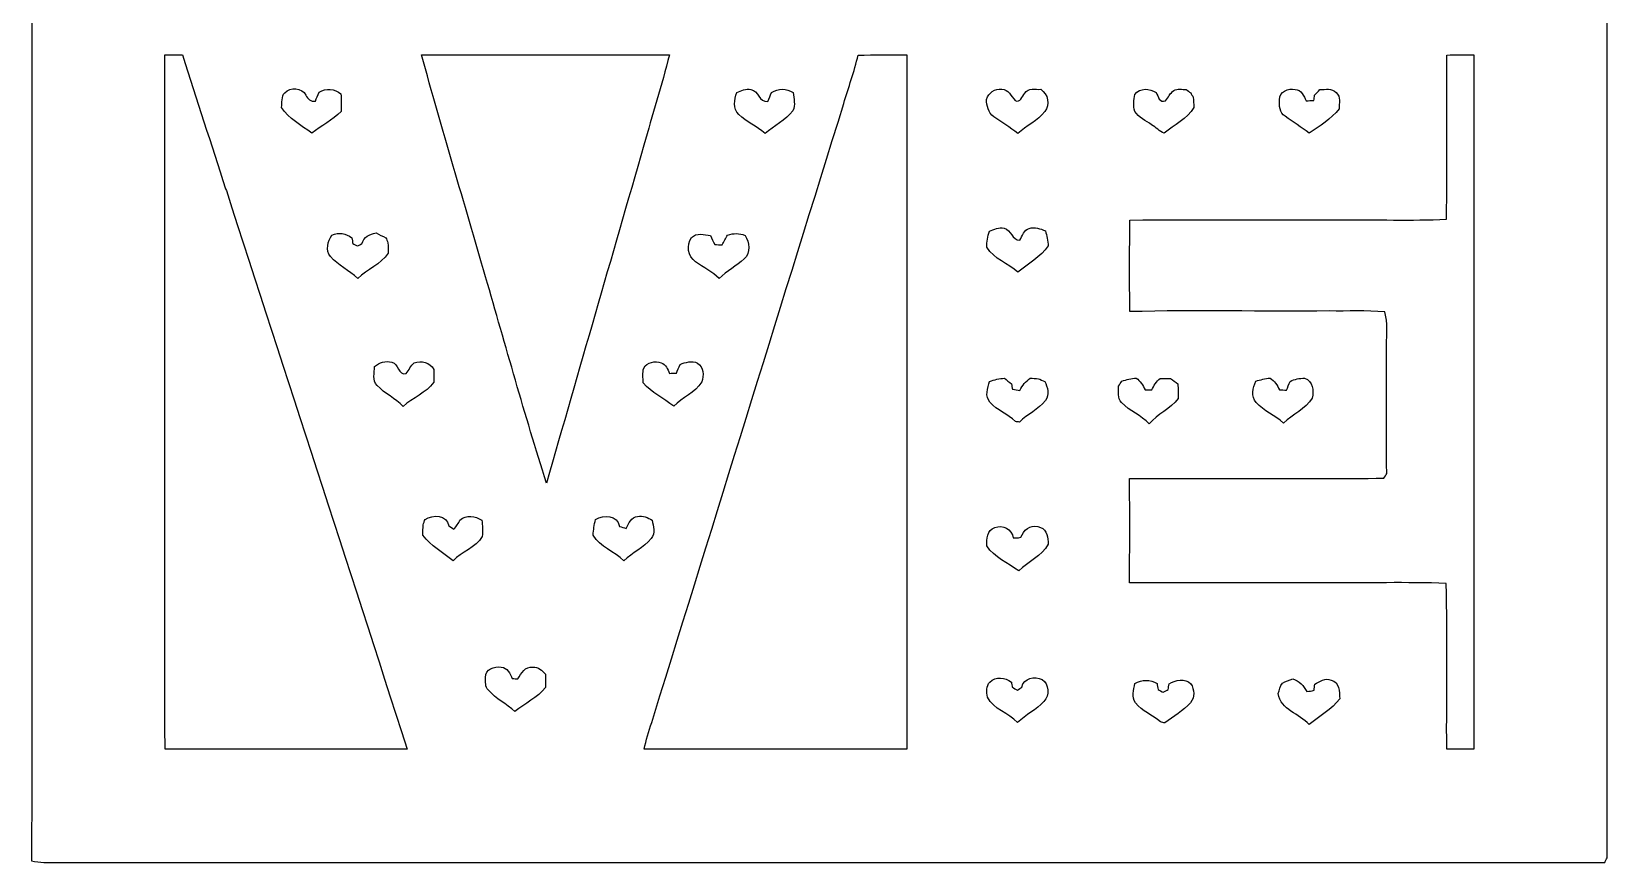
# Model space of a CAD drawing. Header units: centimetres. Extents: x -12.2 to 12.2, y -13.3 to 12.5.
# Drawn here: x -12.22 to 12.22, y -13.31 to -0.42 of the extents above; entities that cross this region are included whole.
import ezdxf

# ---------------------------------------------------------------- set-up
doc = ezdxf.new("R2010")
doc.units = ezdxf.units.CM
doc.header["$MEASUREMENT"] = 0
doc.layers.add('Camada 1', color=7, linetype='Continuous')

msp = doc.modelspace()

# ---------------------------------------------------------------- linework, layer by layer
at = {"layer": 'Camada 1', "color": 156}
for points, knots in [([(-12.21412, 12.43999), (-12.05819, 12.45975), (-11.9012, 12.45552), (-11.74457, 12.45199), (-11.74457, 12.45199), (-3.80707, 12.45129), (4.13077, 12.45164), (12.06827, 12.45164), (12.06827, 12.45164), (12.11202, 12.44987), (12.15612, 12.4474), (12.20056, 12.44423), (12.20056, 12.44423), (12.22068, 12.307), (12.21644, 12.16836), (12.21573, 12.03007), (12.21573, 12.03007), (12.21539, 3.60749), (12.21644, -4.81507), (12.21539, -13.23764), (12.21539, -13.23764), (12.20587, -13.25527), (12.18681, -13.29055), (12.17729, -13.30854), (12.17729, -13.30854), (4.10855, -13.30678), (-3.95982, -13.30783), (-12.02855, -13.30783), (-12.02855, -13.30783), (-12.09206, -13.30783), (-12.15485, -13.29548), (-12.21659, -13.28313), (-12.21659, -13.28313), (-12.21341, -4.70887), (-12.2187, 3.86574), (-12.21412, 12.43999)], [0, 0, 0, 0, 0.1, 0.1, 0.1, 0.1, 0.2, 0.2, 0.2, 0.2, 0.3, 0.3, 0.3, 0.3, 0.4, 0.4, 0.4, 0.4, 0.5, 0.5, 0.5, 0.5, 0.6, 0.6, 0.6, 0.6, 0.7, 0.7, 0.7, 0.7, 0.8, 0.8, 0.8, 0.8, 1, 1, 1, 1]), ([(-10.15071, -0.78598), (-10.15071, -0.78598), (-10.15071, -0.78598), (-10.15071, -0.78598), (-10.15071, -0.78598), (-10.14825, -4.37515), (-10.15285, -7.96466), (-10.14861, -11.55381), (-10.14861, -11.55381), (-8.89659, -11.54923), (-7.64494, -11.55417), (-6.39328, -11.551), (-6.39328, -11.551), (-7.32215, -8.66174), (-8.26865, -5.77744), (-9.19752, -2.88819), (-9.19752, -2.88819), (-9.19752, -2.88819), (-9.21127, -2.86173), (-9.21127, -2.86173), (-9.21127, -2.86173), (-9.42788, -2.16887), (-9.66281, -1.48166), (-9.87767, -0.78809), (-9.87767, -0.78809), (-9.96867, -0.78668), (-10.05969, -0.78634), (-10.15071, -0.78598)], [0, 0, 0, 0, 0.125, 0.125, 0.125, 0.125, 0.25, 0.25, 0.25, 0.25, 0.375, 0.375, 0.375, 0.375, 0.5, 0.5, 0.5, 0.5, 0.625, 0.625, 0.625, 0.625, 0.75, 0.75, 0.75, 0.75, 1, 1, 1, 1]), ([(-6.17104, -0.78739), (-6.17104, -0.78739), (-6.17104, -0.78739), (-6.17104, -0.78739), (-6.17104, -0.78739), (-5.85106, -1.93781), (-5.50887, -3.08222), (-5.17691, -4.22945), (-5.17691, -4.22945), (-4.86786, -5.29695), (-4.5673, -6.36693), (-4.23323, -7.42702), (-4.23323, -7.42702), (-3.73193, -5.67972), (-3.22639, -3.93381), (-2.72193, -2.18756), (-2.72193, -2.18756), (-2.59422, -1.71979), (-2.44288, -1.25801), (-2.32681, -0.78705), (-2.32681, -0.78705), (-3.60846, -0.78668), (-4.88974, -0.78563), (-6.17104, -0.78739)], [0, 0, 0, 0, 0.14285714, 0.14285714, 0.14285714, 0.14285714, 0.28571429, 0.28571429, 0.28571429, 0.28571429, 0.42857143, 0.42857143, 0.42857143, 0.42857143, 0.57142857, 0.57142857, 0.57142857, 0.57142857, 0.71428571, 0.71428571, 0.71428571, 0.71428571, 1, 1, 1, 1]), ([(0.60053, -0.79092), (0.60053, -0.79092), (0.60053, -0.79092), (0.60053, -0.79092), (0.60053, -0.79092), (0.53986, -1.04457), (0.44989, -1.2901), (0.37722, -1.54057), (0.37722, -1.54057), (-0.57491, -4.60058), (-1.52037, -7.66304), (-2.47392, -10.72232), (-2.47392, -10.72232), (-2.54942, -11.00101), (-2.65701, -11.27019), (-2.71874, -11.55242), (-2.71874, -11.55242), (-1.3602, -11.55135), (-0.0013, -11.55276), (1.35759, -11.55171), (1.35759, -11.55171), (1.35583, -7.96361), (1.35583, -4.37585), (1.35759, -0.78809), (1.35759, -0.78809), (1.10499, -0.78598), (0.85276, -0.78317), (0.60053, -0.79092)], [0, 0, 0, 0, 0.125, 0.125, 0.125, 0.125, 0.25, 0.25, 0.25, 0.25, 0.375, 0.375, 0.375, 0.375, 0.5, 0.5, 0.5, 0.5, 0.625, 0.625, 0.625, 0.625, 0.75, 0.75, 0.75, 0.75, 1, 1, 1, 1]), ([(9.72794, -0.78916), (9.72794, -0.78916), (9.72794, -0.78916), (9.72794, -0.78916), (9.72794, -0.78916), (9.72548, -1.63759), (9.7336, -2.48637), (9.72407, -3.3348), (9.72407, -3.3348), (9.1762, -3.35986), (8.62693, -3.33833), (8.07871, -3.34539), (8.07871, -3.34539), (6.98933, -3.34644), (5.90031, -3.34362), (4.81128, -3.34715), (4.81128, -3.34715), (4.81128, -3.82057), (4.80916, -4.29401), (4.81235, -4.76744), (4.81235, -4.76744), (5.84245, -4.74132), (6.87432, -4.76815), (7.90444, -4.75755), (7.90444, -4.75755), (8.19195, -4.7625), (8.48053, -4.7431), (8.76733, -4.77237), (8.76733, -4.77237), (8.78285, -4.8387), (8.79803, -4.90536), (8.79696, -4.97451), (8.79696, -4.97451), (8.7952, -5.74145), (8.7952, -6.50875), (8.79661, -7.27569), (8.79661, -7.27569), (8.78638, -7.29473), (8.76521, -7.33283), (8.75464, -7.35188), (8.75464, -7.35188), (7.43983, -7.35507), (6.12467, -7.35259), (4.80987, -7.35329), (4.80987, -7.35329), (4.81198, -7.89269), (4.81128, -8.43209), (4.81023, -8.97149), (4.81023, -8.97149), (5.82975, -8.97149), (6.84893, -8.97149), (7.86846, -8.97149), (7.86846, -8.97149), (8.48582, -8.97714), (9.10354, -8.9595), (9.72054, -8.98065), (9.72054, -8.98065), (9.73747, -9.83721), (9.72441, -10.69445), (9.72724, -11.55135), (9.72724, -11.55135), (9.86764, -11.55171), (10.00841, -11.55206), (10.14952, -11.55276), (10.14952, -11.55276), (10.15023, -7.96395), (10.14775, -4.37549), (10.15057, -0.78668), (10.15057, -0.78668), (10.00946, -0.78705), (9.86871, -0.78563), (9.72794, -0.78916)], [0, 0, 0, 0, 0.05263158, 0.05263158, 0.05263158, 0.05263158, 0.10526316, 0.10526316, 0.10526316, 0.10526316, 0.15789474, 0.15789474, 0.15789474, 0.15789474, 0.21052632, 0.21052632, 0.21052632, 0.21052632, 0.26315789, 0.26315789, 0.26315789, 0.26315789, 0.31578947, 0.31578947, 0.31578947, 0.31578947, 0.36842105, 0.36842105, 0.36842105, 0.36842105, 0.42105263, 0.42105263, 0.42105263, 0.42105263, 0.47368421, 0.47368421, 0.47368421, 0.47368421, 0.52631579, 0.52631579, 0.52631579, 0.52631579, 0.57894737, 0.57894737, 0.57894737, 0.57894737, 0.63157895, 0.63157895, 0.63157895, 0.63157895, 0.68421053, 0.68421053, 0.68421053, 0.68421053, 0.73684211, 0.73684211, 0.73684211, 0.73684211, 0.78947368, 0.78947368, 0.78947368, 0.78947368, 0.84210526, 0.84210526, 0.84210526, 0.84210526, 0.89473684, 0.89473684, 0.89473684, 0.89473684, 1, 1, 1, 1]), ([(-8.29122, -1.373), (-8.29122, -1.373), (-8.29122, -1.373), (-8.29122, -1.373), (-8.29122, -1.373), (-8.34696, -1.43474), (-8.32932, -1.52576), (-8.34309, -1.6016), (-8.34309, -1.6016), (-8.23372, -1.78257), (-8.0337, -1.87395), (-7.87388, -2.00271), (-7.87388, -2.00271), (-7.72466, -1.8856), (-7.55251, -1.79882), (-7.41668, -1.66441), (-7.41668, -1.66441), (-7.41317, -1.57302), (-7.41422, -1.48132), (-7.42021, -1.38994), (-7.42021, -1.38994), (-7.52217, -1.3148), (-7.64881, -1.29645), (-7.75923, -1.36596), (-7.75923, -1.36596), (-7.77794, -1.41252), (-7.79733, -1.45873), (-7.81638, -1.50529), (-7.81638, -1.50529), (-7.88694, -1.51236), (-7.93386, -1.47109), (-7.96563, -1.41181), (-7.96563, -1.41181), (-8.02417, -1.29258), (-8.20303, -1.28588), (-8.29122, -1.373)], [0, 0, 0, 0, 0.1, 0.1, 0.1, 0.1, 0.2, 0.2, 0.2, 0.2, 0.3, 0.3, 0.3, 0.3, 0.4, 0.4, 0.4, 0.4, 0.5, 0.5, 0.5, 0.5, 0.6, 0.6, 0.6, 0.6, 0.7, 0.7, 0.7, 0.7, 0.8, 0.8, 0.8, 0.8, 1, 1, 1, 1]), ([(-1.28329, -1.36983), (-1.28329, -1.36983), (-1.28329, -1.36983), (-1.28329, -1.36983), (-1.28329, -1.36983), (-1.31964, -1.48096), (-1.3468, -1.6189), (-1.25225, -1.71062), (-1.25225, -1.71062), (-1.13124, -1.82808), (-0.96896, -1.89264), (-0.84409, -2.00695), (-0.84409, -2.00695), (-0.70367, -1.88382), (-0.52589, -1.80269), (-0.41124, -1.65206), (-0.41124, -1.65206), (-0.36678, -1.56491), (-0.40064, -1.4619), (-0.4077, -1.36947), (-0.4077, -1.36947), (-0.51142, -1.30739), (-0.63948, -1.30069), (-0.74178, -1.36947), (-0.74178, -1.36947), (-0.76119, -1.41569), (-0.782, -1.4612), (-0.80246, -1.50741), (-0.80246, -1.50741), (-0.93934, -1.52752), (-0.94075, -1.3402), (-1.06246, -1.32291), (-1.06246, -1.32291), (-1.14006, -1.30422), (-1.21274, -1.34443), (-1.28329, -1.36983)], [0, 0, 0, 0, 0.1, 0.1, 0.1, 0.1, 0.2, 0.2, 0.2, 0.2, 0.3, 0.3, 0.3, 0.3, 0.4, 0.4, 0.4, 0.4, 0.5, 0.5, 0.5, 0.5, 0.6, 0.6, 0.6, 0.6, 0.7, 0.7, 0.7, 0.7, 0.8, 0.8, 0.8, 0.8, 1, 1, 1, 1]), ([(3.18569, -1.38182), (3.18569, -1.38182), (3.18569, -1.38182), (3.18569, -1.38182), (3.18569, -1.38182), (3.14123, -1.43121), (3.12042, -1.53317), (3.03435, -1.49506), (3.03435, -1.49506), (2.97437, -1.42733), (2.93132, -1.31974), (2.82656, -1.31797), (2.82656, -1.31797), (2.71966, -1.30562), (2.62264, -1.37442), (2.59267, -1.47601), (2.59267, -1.47601), (2.58985, -1.57726), (2.61772, -1.68275), (2.70272, -1.7459), (2.70272, -1.7459), (2.82409, -1.83656), (2.96026, -1.90675), (3.07492, -2.0073), (3.07492, -2.0073), (3.21038, -1.88736), (3.38148, -1.80833), (3.49613, -1.66546), (3.49613, -1.66546), (3.58396, -1.56069), (3.54198, -1.39381), (3.43369, -1.32009), (3.43369, -1.32009), (3.34973, -1.32574), (3.23754, -1.29399), (3.18569, -1.38182)], [0, 0, 0, 0, 0.1, 0.1, 0.1, 0.1, 0.2, 0.2, 0.2, 0.2, 0.3, 0.3, 0.3, 0.3, 0.4, 0.4, 0.4, 0.4, 0.5, 0.5, 0.5, 0.5, 0.6, 0.6, 0.6, 0.6, 0.7, 0.7, 0.7, 0.7, 0.8, 0.8, 0.8, 0.8, 1, 1, 1, 1]), ([(5.49673, -1.33772), (5.49673, -1.33772), (5.49673, -1.33772), (5.49673, -1.33772), (5.49673, -1.33772), (5.43816, -1.37829), (5.41029, -1.44744), (5.36549, -1.50071), (5.36549, -1.50071), (5.27166, -1.53141), (5.25402, -1.4344), (5.22298, -1.37159), (5.22298, -1.37159), (5.12103, -1.30104), (4.97251, -1.29645), (4.8896, -1.39841), (4.8896, -1.39841), (4.87126, -1.48483), (4.86702, -1.57692), (4.89065, -1.66299), (4.89065, -1.66299), (4.94922, -1.76176), (5.06282, -1.80516), (5.1517, -1.87147), (5.1517, -1.87147), (5.21804, -1.91099), (5.27271, -1.97309), (5.3461, -1.99884), (5.3461, -1.99884), (5.50167, -1.86937), (5.70099, -1.78257), (5.80612, -1.6016), (5.80612, -1.6016), (5.80295, -1.54798), (5.80047, -1.49472), (5.798, -1.4418), (5.798, -1.4418), (5.78777, -1.42558), (5.76731, -1.39242), (5.75708, -1.37583), (5.75708, -1.37583), (5.73944, -1.36243), (5.70382, -1.33561), (5.68618, -1.32221), (5.68618, -1.32221), (5.62303, -1.32362), (5.55494, -1.30844), (5.49673, -1.33772)], [0, 0, 0, 0, 0.07692308, 0.07692308, 0.07692308, 0.07692308, 0.15384615, 0.15384615, 0.15384615, 0.15384615, 0.23076923, 0.23076923, 0.23076923, 0.23076923, 0.30769231, 0.30769231, 0.30769231, 0.30769231, 0.38461538, 0.38461538, 0.38461538, 0.38461538, 0.46153846, 0.46153846, 0.46153846, 0.46153846, 0.53846154, 0.53846154, 0.53846154, 0.53846154, 0.61538462, 0.61538462, 0.61538462, 0.61538462, 0.69230769, 0.69230769, 0.69230769, 0.69230769, 0.76923077, 0.76923077, 0.76923077, 0.76923077, 0.84615385, 0.84615385, 0.84615385, 0.84615385, 1, 1, 1, 1]), ([(7.76157, -1.32574), (7.76157, -1.32574), (7.76157, -1.32574), (7.76157, -1.32574), (7.76157, -1.32574), (7.73441, -1.35395), (7.70688, -1.38253), (7.67972, -1.41076), (7.67972, -1.41076), (7.67655, -1.43157), (7.67019, -1.47284), (7.66702, -1.49331), (7.66702, -1.49331), (7.62716, -1.49542), (7.58729, -1.49718), (7.54778, -1.49895), (7.54778, -1.49895), (7.51251, -1.42346), (7.47229, -1.32856), (7.37632, -1.32079), (7.37632, -1.32079), (7.27402, -1.3014), (7.1248, -1.3589), (7.13644, -1.48237), (7.13644, -1.48237), (7.12268, -1.57551), (7.1389, -1.68168), (7.22147, -1.73918), (7.22147, -1.73918), (7.34423, -1.82845), (7.47475, -1.90675), (7.59505, -1.99989), (7.59505, -1.99989), (7.7605, -1.89406), (7.93301, -1.77835), (8.06212, -1.62524), (8.06212, -1.62524), (8.05437, -1.53987), (8.0914, -1.43157), (8.01168, -1.37125), (8.01168, -1.37125), (7.95065, -1.29575), (7.84482, -1.32432), (7.76157, -1.32574)], [0, 0, 0, 0, 0.08333333, 0.08333333, 0.08333333, 0.08333333, 0.16666667, 0.16666667, 0.16666667, 0.16666667, 0.25, 0.25, 0.25, 0.25, 0.33333333, 0.33333333, 0.33333333, 0.33333333, 0.41666667, 0.41666667, 0.41666667, 0.41666667, 0.5, 0.5, 0.5, 0.5, 0.58333333, 0.58333333, 0.58333333, 0.58333333, 0.66666667, 0.66666667, 0.66666667, 0.66666667, 0.75, 0.75, 0.75, 0.75, 0.83333333, 0.83333333, 0.83333333, 0.83333333, 1, 1, 1, 1]), ([(-7.56274, -3.5814), (-7.56274, -3.5814), (-7.56274, -3.5814), (-7.56274, -3.5814), (-7.56274, -3.5814), (-7.62413, -3.67875), (-7.66082, -3.81316), (-7.58355, -3.913), (-7.58355, -3.913), (-7.46431, -4.05236), (-7.29075, -4.12784), (-7.16021, -4.25555), (-7.16021, -4.25555), (-7.01559, -4.10632), (-6.80251, -4.0393), (-6.68608, -3.86045), (-6.68608, -3.86045), (-6.68785, -3.80683), (-6.68961, -3.7532), (-6.69068, -3.70028), (-6.69068, -3.70028), (-6.69914, -3.68087), (-6.71536, -3.64172), (-6.72384, -3.62232), (-6.72384, -3.62232), (-6.77464, -3.59692), (-6.82544, -3.57258), (-6.87659, -3.54824), (-6.87659, -3.54824), (-6.9743, -3.56551), (-7.07167, -3.60856), (-7.09426, -3.71651), (-7.09426, -3.71651), (-7.11083, -3.72463), (-7.14435, -3.74085), (-7.16092, -3.74896), (-7.16092, -3.74896), (-7.17963, -3.74015), (-7.21666, -3.72215), (-7.23537, -3.71333), (-7.23537, -3.71333), (-7.23888, -3.69111), (-7.24665, -3.64701), (-7.25053, -3.62479), (-7.25053, -3.62479), (-7.34225, -3.5507), (-7.45408, -3.53518), (-7.56274, -3.5814)], [0, 0, 0, 0, 0.07692308, 0.07692308, 0.07692308, 0.07692308, 0.15384615, 0.15384615, 0.15384615, 0.15384615, 0.23076923, 0.23076923, 0.23076923, 0.23076923, 0.30769231, 0.30769231, 0.30769231, 0.30769231, 0.38461538, 0.38461538, 0.38461538, 0.38461538, 0.46153846, 0.46153846, 0.46153846, 0.46153846, 0.53846154, 0.53846154, 0.53846154, 0.53846154, 0.61538462, 0.61538462, 0.61538462, 0.61538462, 0.69230769, 0.69230769, 0.69230769, 0.69230769, 0.76923077, 0.76923077, 0.76923077, 0.76923077, 0.84615385, 0.84615385, 0.84615385, 0.84615385, 1, 1, 1, 1]), ([(-1.4237, -3.58069), (-1.4237, -3.58069), (-1.4237, -3.58069), (-1.4237, -3.58069), (-1.4237, -3.58069), (-1.45333, -3.63007), (-1.48226, -3.68017), (-1.50943, -3.73133), (-1.50943, -3.73133), (-1.54788, -3.73027), (-1.58632, -3.72886), (-1.62443, -3.72745), (-1.62443, -3.72745), (-1.6456, -3.68053), (-1.66747, -3.63395), (-1.68899, -3.58739), (-1.68899, -3.58739), (-1.78495, -3.57433), (-1.90877, -3.53835), (-1.9839, -3.62055), (-1.9839, -3.62055), (-2.07139, -3.73415), (-2.03718, -3.91407), (-1.92076, -3.99591), (-1.92076, -3.99591), (-1.79764, -4.08057), (-1.66289, -4.14972), (-1.55282, -4.25272), (-1.55282, -4.25272), (-1.43429, -4.13807), (-1.28683, -4.0594), (-1.16618, -3.94794), (-1.16618, -3.94794), (-1.06422, -3.8555), (-1.08503, -3.69147), (-1.15207, -3.58457), (-1.15207, -3.58457), (-1.24061, -3.54965), (-1.33409, -3.54999), (-1.4237, -3.58069)], [0, 0, 0, 0, 0.09090909, 0.09090909, 0.09090909, 0.09090909, 0.18181818, 0.18181818, 0.18181818, 0.18181818, 0.27272727, 0.27272727, 0.27272727, 0.27272727, 0.36363636, 0.36363636, 0.36363636, 0.36363636, 0.45454545, 0.45454545, 0.45454545, 0.45454545, 0.54545455, 0.54545455, 0.54545455, 0.54545455, 0.63636364, 0.63636364, 0.63636364, 0.63636364, 0.72727273, 0.72727273, 0.72727273, 0.72727273, 0.81818182, 0.81818182, 0.81818182, 0.81818182, 1, 1, 1, 1]), ([(3.10807, -3.65972), (3.10807, -3.65972), (3.10807, -3.65972), (3.10807, -3.65972), (3.10807, -3.65972), (2.98424, -3.66535), (2.9772, -3.49532), (2.86359, -3.47556), (2.86359, -3.47556), (2.78387, -3.45015), (2.70874, -3.4932), (2.63641, -3.5193), (2.63641, -3.5193), (2.60678, -3.60009), (2.59689, -3.68511), (2.59548, -3.77048), (2.59548, -3.77048), (2.71013, -3.95216), (2.92357, -4.02025), (3.07915, -4.15783), (3.07915, -4.15783), (3.23508, -4.02025), (3.42874, -3.92499), (3.54834, -3.74896), (3.54834, -3.74896), (3.53987, -3.66959), (3.52505, -3.59163), (3.50459, -3.51472), (3.50459, -3.51472), (3.42521, -3.48297), (3.33914, -3.44874), (3.25342, -3.47661), (3.25342, -3.47661), (3.17086, -3.50061), (3.14759, -3.59445), (3.10807, -3.65972)], [0, 0, 0, 0, 0.1, 0.1, 0.1, 0.1, 0.2, 0.2, 0.2, 0.2, 0.3, 0.3, 0.3, 0.3, 0.4, 0.4, 0.4, 0.4, 0.5, 0.5, 0.5, 0.5, 0.6, 0.6, 0.6, 0.6, 0.7, 0.7, 0.7, 0.7, 0.8, 0.8, 0.8, 0.8, 1, 1, 1, 1]), ([(-6.89811, -5.61869), (-6.89811, -5.61869), (-6.89811, -5.61869), (-6.89811, -5.61869), (-6.89811, -5.61869), (-6.89916, -5.71534), (-6.93656, -5.83318), (-6.85859, -5.91078), (-6.85859, -5.91078), (-6.74112, -6.03956), (-6.57708, -6.11292), (-6.45395, -6.23605), (-6.45395, -6.23605), (-6.30614, -6.09847), (-6.10153, -6.03037), (-5.98159, -5.86281), (-5.98159, -5.86281), (-5.98159, -5.79578), (-5.98053, -5.72876), (-5.9777, -5.66242), (-5.9777, -5.66242), (-6.04192, -5.55412), (-6.17104, -5.52097), (-6.28604, -5.56331), (-6.28604, -5.56331), (-6.34283, -5.60387), (-6.364, -5.67477), (-6.40705, -5.72769), (-6.40705, -5.72769), (-6.53403, -5.75944), (-6.52451, -5.57388), (-6.63317, -5.55308), (-6.63317, -5.55308), (-6.72806, -5.52484), (-6.82437, -5.55766), (-6.89811, -5.61869)], [0, 0, 0, 0, 0.1, 0.1, 0.1, 0.1, 0.2, 0.2, 0.2, 0.2, 0.3, 0.3, 0.3, 0.3, 0.4, 0.4, 0.4, 0.4, 0.5, 0.5, 0.5, 0.5, 0.6, 0.6, 0.6, 0.6, 0.7, 0.7, 0.7, 0.7, 0.8, 0.8, 0.8, 0.8, 1, 1, 1, 1]), ([(-2.72544, -5.64232), (-2.72544, -5.64232), (-2.72544, -5.64232), (-2.72544, -5.64232), (-2.72544, -5.64232), (-2.74379, -5.71712), (-2.73426, -5.79508), (-2.73463, -5.87162), (-2.73463, -5.87162), (-2.60516, -6.02862), (-2.41359, -6.10834), (-2.25838, -6.235), (-2.25838, -6.235), (-2.12679, -6.09494), (-1.92889, -6.02509), (-1.82515, -5.85857), (-1.82515, -5.85857), (-1.792, -5.76262), (-1.7927, -5.62434), (-1.89008, -5.56472), (-1.89008, -5.56472), (-1.97932, -5.52732), (-2.07634, -5.55096), (-2.161, -5.58729), (-2.161, -5.58729), (-2.18041, -5.63245), (-2.20017, -5.67796), (-2.21886, -5.72347), (-2.21886, -5.72347), (-2.25414, -5.72381), (-2.28942, -5.72381), (-2.32435, -5.72452), (-2.32435, -5.72452), (-2.35468, -5.66137), (-2.3829, -5.58729), (-2.45275, -5.55907), (-2.45275, -5.55907), (-2.54764, -5.5312), (-2.6743, -5.54777), (-2.72544, -5.64232)], [0, 0, 0, 0, 0.09090909, 0.09090909, 0.09090909, 0.09090909, 0.18181818, 0.18181818, 0.18181818, 0.18181818, 0.27272727, 0.27272727, 0.27272727, 0.27272727, 0.36363636, 0.36363636, 0.36363636, 0.36363636, 0.45454545, 0.45454545, 0.45454545, 0.45454545, 0.54545455, 0.54545455, 0.54545455, 0.54545455, 0.63636364, 0.63636364, 0.63636364, 0.63636364, 0.72727273, 0.72727273, 0.72727273, 0.72727273, 0.81818182, 0.81818182, 0.81818182, 0.81818182, 1, 1, 1, 1]), ([(2.63958, -5.84975), (2.63958, -5.84975), (2.63958, -5.84975), (2.63958, -5.84975), (2.63958, -5.84975), (2.60607, -5.95136), (2.56197, -6.08224), (2.64488, -6.1729), (2.64488, -6.1729), (2.75494, -6.2992), (2.9204, -6.35635), (3.03998, -6.47242), (3.03998, -6.47242), (3.0555, -6.47417), (3.0862, -6.4777), (3.10172, -6.47982), (3.10172, -6.47982), (3.22555, -6.35599), (3.39629, -6.2858), (3.50388, -6.14539), (3.50388, -6.14539), (3.57197, -6.0572), (3.53811, -5.93865), (3.49367, -5.84834), (3.49367, -5.84834), (3.46931, -5.83812), (3.42063, -5.81766), (3.39629, -5.80743), (3.39629, -5.80743), (3.36384, -5.80531), (3.29964, -5.80143), (3.26753, -5.79931), (3.26753, -5.79931), (3.1998, -5.8487), (3.14618, -5.91326), (3.11019, -5.98874), (3.11019, -5.98874), (3.07104, -5.98311), (3.03293, -5.97782), (2.99447, -5.97217), (2.99447, -5.97217), (2.99025, -5.95066), (2.98143, -5.90727), (2.9772, -5.88539), (2.9772, -5.88539), (2.94121, -5.85752), (2.90523, -5.8293), (2.86959, -5.80107), (2.86959, -5.80107), (2.79021, -5.80354), (2.71366, -5.82259), (2.63958, -5.84975)], [0, 0, 0, 0, 0.07142857, 0.07142857, 0.07142857, 0.07142857, 0.14285714, 0.14285714, 0.14285714, 0.14285714, 0.21428571, 0.21428571, 0.21428571, 0.21428571, 0.28571429, 0.28571429, 0.28571429, 0.28571429, 0.35714286, 0.35714286, 0.35714286, 0.35714286, 0.42857143, 0.42857143, 0.42857143, 0.42857143, 0.5, 0.5, 0.5, 0.5, 0.57142857, 0.57142857, 0.57142857, 0.57142857, 0.64285714, 0.64285714, 0.64285714, 0.64285714, 0.71428571, 0.71428571, 0.71428571, 0.71428571, 0.78571429, 0.78571429, 0.78571429, 0.78571429, 0.85714286, 0.85714286, 0.85714286, 0.85714286, 1, 1, 1, 1]), ([(4.69063, -5.84588), (4.69063, -5.84588), (4.69063, -5.84588), (4.69063, -5.84588), (4.69063, -5.84588), (4.67757, -5.86493), (4.65182, -5.90232), (4.63913, -5.92137), (4.63913, -5.92137), (4.64371, -6.00674), (4.6169, -6.10975), (4.68464, -6.17819), (4.68464, -6.17819), (4.80881, -6.31189), (4.99049, -6.37187), (5.11291, -6.5084), (5.11291, -6.5084), (5.24131, -6.35246), (5.44381, -6.28015), (5.56517, -6.1154), (5.56517, -6.1154), (5.56446, -6.0399), (5.56234, -5.9644), (5.55847, -5.88963), (5.55847, -5.88963), (5.52073, -5.86105), (5.48333, -5.83318), (5.44628, -5.80495), (5.44628, -5.80495), (5.3916, -5.80424), (5.33728, -5.8039), (5.28331, -5.80319), (5.28331, -5.80319), (5.22545, -5.85152), (5.18311, -5.91326), (5.15453, -5.9824), (5.15453, -5.9824), (5.11925, -5.98134), (5.08468, -5.98063), (5.05011, -5.97958), (5.05011, -5.97958), (5.02048, -5.90761), (4.97285, -5.84694), (4.91323, -5.79825), (4.91323, -5.79825), (4.83668, -5.80354), (4.76189, -5.81871), (4.69063, -5.84588)], [0, 0, 0, 0, 0.07692308, 0.07692308, 0.07692308, 0.07692308, 0.15384615, 0.15384615, 0.15384615, 0.15384615, 0.23076923, 0.23076923, 0.23076923, 0.23076923, 0.30769231, 0.30769231, 0.30769231, 0.30769231, 0.38461538, 0.38461538, 0.38461538, 0.38461538, 0.46153846, 0.46153846, 0.46153846, 0.46153846, 0.53846154, 0.53846154, 0.53846154, 0.53846154, 0.61538462, 0.61538462, 0.61538462, 0.61538462, 0.69230769, 0.69230769, 0.69230769, 0.69230769, 0.76923077, 0.76923077, 0.76923077, 0.76923077, 0.84615385, 0.84615385, 0.84615385, 0.84615385, 1, 1, 1, 1]), ([(6.76603, -5.84553), (6.76603, -5.84553), (6.76603, -5.84553), (6.76603, -5.84553), (6.76603, -5.84553), (6.72298, -5.94747), (6.68665, -6.08576), (6.77131, -6.17677), (6.77131, -6.17677), (6.89267, -6.30802), (7.06413, -6.37645), (7.19642, -6.49534), (7.19642, -6.49534), (7.34, -6.36023), (7.53719, -6.28049), (7.64339, -6.10799), (7.64339, -6.10799), (7.66948, -5.98699), (7.6515, -5.84941), (7.52379, -5.79861), (7.52379, -5.79861), (7.44548, -5.79966), (7.36962, -5.81659), (7.29836, -5.8487), (7.29836, -5.8487), (7.28002, -5.89455), (7.26097, -5.94042), (7.24298, -5.98664), (7.24298, -5.98664), (7.21582, -5.98452), (7.16114, -5.98063), (7.13398, -5.97887), (7.13398, -5.97887), (7.10292, -5.90515), (7.05354, -5.84376), (6.98827, -5.79825), (6.98827, -5.79825), (6.91243, -5.80636), (6.8387, -5.82365), (6.76603, -5.84553)], [0, 0, 0, 0, 0.09090909, 0.09090909, 0.09090909, 0.09090909, 0.18181818, 0.18181818, 0.18181818, 0.18181818, 0.27272727, 0.27272727, 0.27272727, 0.27272727, 0.36363636, 0.36363636, 0.36363636, 0.36363636, 0.45454545, 0.45454545, 0.45454545, 0.45454545, 0.54545455, 0.54545455, 0.54545455, 0.54545455, 0.63636364, 0.63636364, 0.63636364, 0.63636364, 0.72727273, 0.72727273, 0.72727273, 0.72727273, 0.81818182, 0.81818182, 0.81818182, 0.81818182, 1, 1, 1, 1]), ([(-5.57449, -7.99923), (-5.57449, -7.99923), (-5.57449, -7.99923), (-5.57449, -7.99923), (-5.57449, -7.99923), (-5.59847, -8.05003), (-5.63023, -8.09695), (-5.66762, -8.13964), (-5.66762, -8.13964), (-5.68773, -8.12694), (-5.72759, -8.10224), (-5.7477, -8.08989), (-5.7477, -8.08989), (-5.77909, -7.91669), (-5.99217, -7.91069), (-6.1153, -7.98971), (-6.1153, -7.98971), (-6.12305, -8.01017), (-6.13857, -8.05144), (-6.14634, -8.07191), (-6.14634, -8.07191), (-6.14775, -8.12553), (-6.14846, -8.17986), (-6.14951, -8.23419), (-6.14951, -8.23419), (-6.0271, -8.40317), (-5.8359, -8.49629), (-5.68244, -8.63211), (-5.68244, -8.63211), (-5.54662, -8.48747), (-5.33566, -8.42892), (-5.22875, -8.2557), (-5.22875, -8.2557), (-5.21677, -8.17033), (-5.22805, -8.08426), (-5.23406, -7.99923), (-5.23406, -7.99923), (-5.33777, -7.93784), (-5.47606, -7.91491), (-5.57449, -7.99923)], [0, 0, 0, 0, 0.09090909, 0.09090909, 0.09090909, 0.09090909, 0.18181818, 0.18181818, 0.18181818, 0.18181818, 0.27272727, 0.27272727, 0.27272727, 0.27272727, 0.36363636, 0.36363636, 0.36363636, 0.36363636, 0.45454545, 0.45454545, 0.45454545, 0.45454545, 0.54545455, 0.54545455, 0.54545455, 0.54545455, 0.63636364, 0.63636364, 0.63636364, 0.63636364, 0.72727273, 0.72727273, 0.72727273, 0.72727273, 0.81818182, 0.81818182, 0.81818182, 0.81818182, 1, 1, 1, 1]), ([(-3.47334, -7.99217), (-3.47334, -7.99217), (-3.47334, -7.99217), (-3.47334, -7.99217), (-3.47334, -7.99217), (-3.49239, -8.07154), (-3.50438, -8.15233), (-3.50933, -8.23453), (-3.50933, -8.23453), (-3.3975, -8.4194), (-3.18054, -8.48535), (-3.03166, -8.63177), (-3.03166, -8.63177), (-2.90008, -8.50477), (-2.72686, -8.42715), (-2.60867, -8.28604), (-2.60867, -8.28604), (-2.53672, -8.2049), (-2.58222, -8.09271), (-2.59174, -7.99923), (-2.59174, -7.99923), (-2.6623, -7.9622), (-2.73816, -7.92726), (-2.81929, -7.94419), (-2.81929, -7.94419), (-2.92195, -7.94526), (-2.95652, -8.05532), (-2.9978, -8.12906), (-2.9978, -8.12906), (-3.03271, -8.11847), (-3.06728, -8.10823), (-3.10187, -8.098), (-3.10187, -8.098), (-3.12833, -7.91632), (-3.34704, -7.91562), (-3.47334, -7.99217)], [0, 0, 0, 0, 0.1, 0.1, 0.1, 0.1, 0.2, 0.2, 0.2, 0.2, 0.3, 0.3, 0.3, 0.3, 0.4, 0.4, 0.4, 0.4, 0.5, 0.5, 0.5, 0.5, 0.6, 0.6, 0.6, 0.6, 0.7, 0.7, 0.7, 0.7, 0.8, 0.8, 0.8, 0.8, 1, 1, 1, 1]), ([(2.59443, -8.40139), (2.59443, -8.40139), (2.59443, -8.40139), (2.59443, -8.40139), (2.59443, -8.40139), (2.71543, -8.5799), (2.92075, -8.66563), (3.09149, -8.78733), (3.09149, -8.78733), (3.23542, -8.63952), (3.4485, -8.56333), (3.54693, -8.37282), (3.54693, -8.37282), (3.54305, -8.27863), (3.53635, -8.14704), (3.42628, -8.116), (3.42628, -8.116), (3.31657, -8.06238), (3.19168, -8.12095), (3.14335, -8.22713), (3.14335, -8.22713), (3.1236, -8.2938), (3.05869, -8.27617), (3.00612, -8.27334), (3.00612, -8.27334), (2.98284, -8.14175), (2.84525, -8.06272), (2.72036, -8.11671), (2.72036, -8.11671), (2.59725, -8.15199), (2.59301, -8.29663), (2.59443, -8.40139)], [0, 0, 0, 0, 0.11111111, 0.11111111, 0.11111111, 0.11111111, 0.22222222, 0.22222222, 0.22222222, 0.22222222, 0.33333333, 0.33333333, 0.33333333, 0.33333333, 0.44444444, 0.44444444, 0.44444444, 0.44444444, 0.55555556, 0.55555556, 0.55555556, 0.55555556, 0.66666667, 0.66666667, 0.66666667, 0.66666667, 0.77777778, 0.77777778, 0.77777778, 0.77777778, 1, 1, 1, 1]), ([(-4.6749, -10.46268), (-4.6749, -10.46268), (-4.6749, -10.46268), (-4.6749, -10.46268), (-4.6749, -10.46268), (-4.70453, -10.4602), (-4.73347, -10.45845), (-4.76273, -10.45669), (-4.76273, -10.45669), (-4.80084, -10.38401), (-4.83824, -10.28417), (-4.93525, -10.281), (-4.93525, -10.281), (-5.03721, -10.25806), (-5.19067, -10.31487), (-5.1762, -10.4401), (-5.1762, -10.4401), (-5.17584, -10.50607), (-5.18855, -10.58615), (-5.13351, -10.63625), (-5.13351, -10.63625), (-5.01816, -10.77136), (-4.85164, -10.84686), (-4.72288, -10.96822), (-4.72288, -10.96822), (-4.57048, -10.83663), (-4.37292, -10.76006), (-4.24909, -10.59602), (-4.24909, -10.59602), (-4.2498, -10.52688), (-4.24945, -10.4581), (-4.24804, -10.38965), (-4.24804, -10.38965), (-4.30132, -10.33568), (-4.35952, -10.26795), (-4.44419, -10.281), (-4.44419, -10.281), (-4.56342, -10.25842), (-4.62374, -10.37872), (-4.6749, -10.46268)], [0, 0, 0, 0, 0.09090909, 0.09090909, 0.09090909, 0.09090909, 0.18181818, 0.18181818, 0.18181818, 0.18181818, 0.27272727, 0.27272727, 0.27272727, 0.27272727, 0.36363636, 0.36363636, 0.36363636, 0.36363636, 0.45454545, 0.45454545, 0.45454545, 0.45454545, 0.54545455, 0.54545455, 0.54545455, 0.54545455, 0.63636364, 0.63636364, 0.63636364, 0.63636364, 0.72727273, 0.72727273, 0.72727273, 0.72727273, 0.81818182, 0.81818182, 0.81818182, 0.81818182, 1, 1, 1, 1]), ([(2.6424, -10.51102), (2.6424, -10.51102), (2.6424, -10.51102), (2.6424, -10.51102), (2.6424, -10.51102), (2.58208, -10.57168), (2.59338, -10.66765), (2.60678, -10.7449), (2.60678, -10.7449), (2.69851, -10.93823), (2.93451, -10.98408), (3.07138, -11.13754), (3.07138, -11.13754), (3.19909, -11.0176), (3.36348, -10.94246), (3.48061, -10.81088), (3.48061, -10.81088), (3.57163, -10.71808), (3.56245, -10.54347), (3.45308, -10.46938), (3.45308, -10.46938), (3.33914, -10.4207), (3.16557, -10.44363), (3.14089, -10.58791), (3.14089, -10.58791), (3.12325, -10.59992), (3.08797, -10.62426), (3.07033, -10.63659), (3.07033, -10.63659), (3.05021, -10.62531), (3.00965, -10.60343), (2.98918, -10.59215), (2.98918, -10.59215), (2.98636, -10.57205), (2.98036, -10.53182), (2.97754, -10.51172), (2.97754, -10.51172), (2.883, -10.44081), (2.72989, -10.41717), (2.6424, -10.51102)], [0, 0, 0, 0, 0.09090909, 0.09090909, 0.09090909, 0.09090909, 0.18181818, 0.18181818, 0.18181818, 0.18181818, 0.27272727, 0.27272727, 0.27272727, 0.27272727, 0.36363636, 0.36363636, 0.36363636, 0.36363636, 0.45454545, 0.45454545, 0.45454545, 0.45454545, 0.54545455, 0.54545455, 0.54545455, 0.54545455, 0.63636364, 0.63636364, 0.63636364, 0.63636364, 0.72727273, 0.72727273, 0.72727273, 0.72727273, 0.81818182, 0.81818182, 0.81818182, 0.81818182, 1, 1, 1, 1]), ([(4.89348, -10.53465), (4.89348, -10.53465), (4.89348, -10.53465), (4.89348, -10.53465), (4.89348, -10.53465), (4.86948, -10.63237), (4.83562, -10.74454), (4.90266, -10.8338), (4.90266, -10.8338), (5.00567, -10.96256), (5.16759, -11.02147), (5.29035, -11.12838), (5.29035, -11.12838), (5.30729, -11.1326), (5.34115, -11.14142), (5.35845, -11.14565), (5.35845, -11.14565), (5.48967, -11.04053), (5.64278, -10.95974), (5.75391, -10.83098), (5.75391, -10.83098), (5.82693, -10.75019), (5.81494, -10.6246), (5.76061, -10.53711), (5.76061, -10.53711), (5.66924, -10.44539), (5.52036, -10.47855), (5.42159, -10.54064), (5.42159, -10.54064), (5.41841, -10.56181), (5.41241, -10.60379), (5.40924, -10.6246), (5.40924, -10.6246), (5.38948, -10.6359), (5.35068, -10.65847), (5.33128, -10.66977), (5.33128, -10.66977), (5.31152, -10.65917), (5.27166, -10.63766), (5.2519, -10.62708), (5.2519, -10.62708), (5.24767, -10.60414), (5.23955, -10.55828), (5.23568, -10.53535), (5.23568, -10.53535), (5.13055, -10.46514), (4.99967, -10.47184), (4.89348, -10.53465)], [0, 0, 0, 0, 0.07692308, 0.07692308, 0.07692308, 0.07692308, 0.15384615, 0.15384615, 0.15384615, 0.15384615, 0.23076923, 0.23076923, 0.23076923, 0.23076923, 0.30769231, 0.30769231, 0.30769231, 0.30769231, 0.38461538, 0.38461538, 0.38461538, 0.38461538, 0.46153846, 0.46153846, 0.46153846, 0.46153846, 0.53846154, 0.53846154, 0.53846154, 0.53846154, 0.61538462, 0.61538462, 0.61538462, 0.61538462, 0.69230769, 0.69230769, 0.69230769, 0.69230769, 0.76923077, 0.76923077, 0.76923077, 0.76923077, 0.84615385, 0.84615385, 0.84615385, 0.84615385, 1, 1, 1, 1]), ([(7.17913, -10.52795), (7.17913, -10.52795), (7.17913, -10.52795), (7.17913, -10.52795), (7.17913, -10.52795), (7.14032, -10.5731), (7.13503, -10.63659), (7.11422, -10.69092), (7.11422, -10.69092), (7.15126, -10.94951), (7.44548, -10.99819), (7.59541, -11.1707), (7.59541, -11.1707), (7.75134, -11.03453), (7.94537, -10.94105), (8.06813, -10.76888), (8.06813, -10.76888), (8.06707, -10.66341), (8.06707, -10.50924), (7.93513, -10.48419), (7.93513, -10.48419), (7.84517, -10.43834), (7.75663, -10.50395), (7.68008, -10.54522), (7.68008, -10.54522), (7.6776, -10.56852), (7.67301, -10.61507), (7.67055, -10.63837), (7.67055, -10.63837), (7.63386, -10.64823), (7.59646, -10.65423), (7.55907, -10.65635), (7.55907, -10.65635), (7.50756, -10.56886), (7.44159, -10.49197), (7.34105, -10.46302), (7.34105, -10.46302), (7.28637, -10.48315), (7.22746, -10.49513), (7.17913, -10.52795)], [0, 0, 0, 0, 0.09090909, 0.09090909, 0.09090909, 0.09090909, 0.18181818, 0.18181818, 0.18181818, 0.18181818, 0.27272727, 0.27272727, 0.27272727, 0.27272727, 0.36363636, 0.36363636, 0.36363636, 0.36363636, 0.45454545, 0.45454545, 0.45454545, 0.45454545, 0.54545455, 0.54545455, 0.54545455, 0.54545455, 0.63636364, 0.63636364, 0.63636364, 0.63636364, 0.72727273, 0.72727273, 0.72727273, 0.72727273, 0.81818182, 0.81818182, 0.81818182, 0.81818182, 1, 1, 1, 1])]:
    msp.add_open_spline(points, degree=3, knots=knots, dxfattribs=at)

doc.saveas('drawing.dxf')
